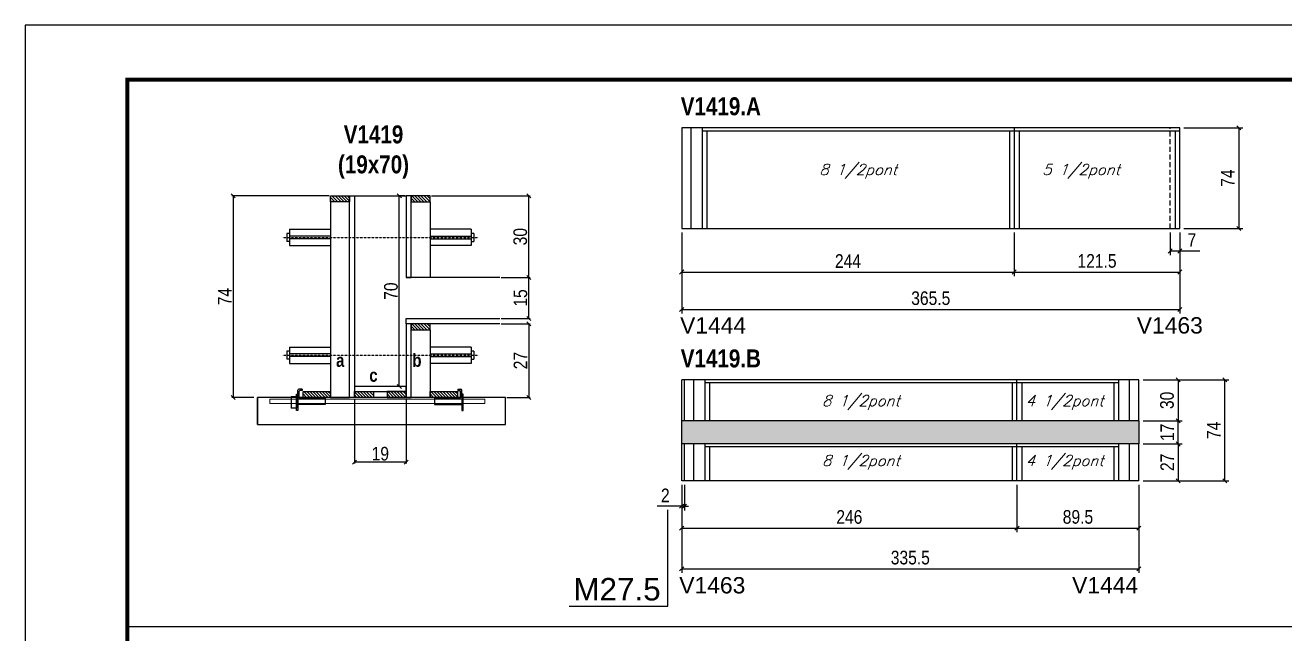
# Model space of a CAD drawing. Extents: x 3309 to 9563, y -2522 to 14608.
# Drawn here: x 4908 to 5832, y 8418 to 8865 of the extents above; entities that cross this region are included whole.
import ezdxf

# ---------------------------------------------------------------- set-up
doc = ezdxf.new("R2010")
doc.units = 0
doc.linetypes.add('DASHED', pattern=[0.75, 0.5, -0.25])
doc.linetypes.add('HIDDEN', pattern=[0.375, 0.25, -0.125])
for name, color, linetype in [('5', 5, 'Continuous'), ('barrote', 251, 'Continuous'), ('COTA', 241, 'Continuous'), ('detalhes', 4, 'Continuous'), ('NOMENCLATURA', 7, 'Continuous'), ('Painéis', 200, 'Continuous'), ('presilha', 1, 'Continuous'), ('SARR_2.2x10', 60, 'Continuous'), ('SARR_2.2x7', 40, 'Continuous'), ('SARR_3.5x7', 81, 'Continuous'), ('TENSOR', 3, 'Continuous'), ('texto', 7, 'Continuous')]:
    doc.layers.add(name, color=color, linetype=linetype)
for name, color, linetype, lineweight in [('CONCRETO', 251, 'Continuous', 25), ('Folhas', 255, 'Continuous', 9), ('SARRAFO DE PRESSAO', 251, 'DASHED', 9), ('SCO-___-LAJ', 2, 'Continuous', 0)]:
    doc.layers.add(name, color=color, linetype=linetype, lineweight=lineweight)
doc.layers.add('Laje_Perimetro', color=7, linetype='Continuous', plot=False)
doc.styles.add('COTA TECNICA', font='techl___.ttf', dxfattribs={"height": 10})
doc.styles.add('COTA TECNICA 2X', font='techl___.ttf', dxfattribs={"height": 10})
doc.styles.add('Romans', font='romans.shx')
doc.styles.get("Standard").update_dxf_attribs({"font": 'arial.ttf'})
doc.styles.add('TECNICA', font='techb___.ttf', dxfattribs={"height": 10})
doc.dimstyles.new('PAINEL', dxfattribs={"dimtxt": 10, "dimasz": 3, "dimexe": 3, "dimexo": 3, "dimgap": 3, "dimtad": 1, "dimdec": 1, "dimzin": 12, "dimdsep": 46, "dimtxsty": 'COTA TECNICA', "dimblk1": 'OBLIQUE', "dimblk2": 'OBLIQUE', "dimsah": 1, "dimcen": 0.9, "dimclrd": 4, "dimclre": 4, "dimclrt": 240, "dimadec": 1, "dimazin": 3, "dimtfac": 1, "dimtdec": 1, "dimtmove": 0, "dimatfit": 3, "dimfxl": 1, "dimtolj": 1, "dimtzin": 12, "dimarcsym": 0})
doc.dimstyles.new('SECAO', dxfattribs={"dimscale": 0.333333, "dimtxt": 5, "dimasz": 9, "dimexe": 3, "dimexo": 3, "dimgap": 3, "dimtad": 1, "dimdec": 1, "dimlfac": 0.5, "dimzin": 12, "dimdsep": 46, "dimtxsty": 'COTA TECNICA 2X', "dimblk1": 'OBLIQUE', "dimblk2": 'OBLIQUE', "dimsah": 1, "dimcen": 0.9, "dimclrd": 4, "dimclre": 4, "dimclrt": 240, "dimadec": 1, "dimazin": 3, "dimtfac": 1, "dimtdec": 1, "dimtmove": 0, "dimatfit": 3, "dimfxl": 1, "dimtolj": 1, "dimtzin": 12, "dimarcsym": 0})
pattern_1 = [(135, (38384.996, -114920.4638), (-1.122532015, -1.122532015), [])]

# ---------------------------------------------------------------- blocks, each defined once
blk = doc.blocks.new('9999999999')
at = {"layer": 'Folhas'}
blk.add_lwpolyline([(98138.98, 34190.21), (99623.98, 34190.21), (99623.98, 35240.21), (98138.98, 35240.21)], close=True, dxfattribs=at)
at = {"layer": 'Folhas', "color": 30, "const_width": 3}
blk.add_lwpolyline([(98213.98, 34230.21), (99583.98, 34230.21), (99583.98, 35200.21), (98213.98, 35200.21)], close=True, dxfattribs=at)
blk = doc.blocks.new('_Oblique')
at = {"color": 0, "linetype": 'ByBlock', "lineweight": -2}
blk.add_line((-0.5, -0.5), (0.5, 0.5), dxfattribs=at)
blk = doc.blocks.new('*D2180')
at = {"layer": 'COTA', "color": 4, "lineweight": -2, "transparency": 16777216}
for p, q in [((5149.46, 8590.71), (5149.46, 8543.23)), ((5187.46, 8590.71), (5187.46, 8543.23)), ((5187.46, 8544.23), (5149.46, 8544.23))]:
    blk.add_line(p, q, dxfattribs=at)
at = {"layer": 'Defpoints', "color": 0, "transparency": 16777216}
for p in [(5149.46, 8591.71), (5187.46, 8591.71), (5149.46, 8544.23)]:
    blk.add_point(p, dxfattribs=at)
at = {"layer": 'COTA', "color": 4, "lineweight": -2, "transparency": 16777216, "xscale": 3, "yscale": 3, "zscale": 3, "rotation": 180}
blk.add_blockref('_Oblique', (5149.46, 8544.23), dxfattribs=at)
at = {"layer": 'COTA', "color": 4, "lineweight": -2, "transparency": 16777216, "xscale": 3, "yscale": 3, "zscale": 3}
blk.add_blockref('_Oblique', (5187.46, 8544.23), dxfattribs=at)
at = {"layer": 'COTA', "color": 240, "transparency": 16777216, "insert": (5168.46, 8550.32), "char_height": 10, "attachment_point": 5, "style": 'COTA TECNICA 2X'}
blk.add_mtext('\\A1;19', dxfattribs=at)
blk = doc.blocks.new('PRESILHA METÁLICA 1')
at = {"layer": 'presilha'}
for p, q in [((6, 15.5), (7.5, 15.5)), ((6, -2.5), (6, 15.5)), ((7.5, 10.6), (7.5, 19.9)), ((7.5, 15.5), (7.5, -2.5)), ((12, 21), (8.6, 21)), ((9, 11.6), (9, 18.9)), ((12, 19.5), (9.6, 19.5)), ((12, 21), (12, 19.5)), ((0, 13), (6, 13)), ((0, 13), (0, 0)), ((6, 0), (0, 0)), ((6, 13), (6, 0)), ((37.5, 4.1), (7.5, 4.1)), ((37.5, 11), (9.6, 11)), ((37.5, 11), (37.5, 4.1)), ((7.5, -2.5), (6, -2.5))]:
    blk.add_line(p, q, dxfattribs=at)
for centre, radius, start, end in [((8.6, 19.9), 1.14, 90, 180), ((9.6, 18.9), 0.57, 90, 180), ((9.6, 11.6), 0.57, 180, 270)]:
    blk.add_arc(centre, radius, start, end, dxfattribs=at)
blk = doc.blocks.new('PRESILHA METÁLICA 2')
at = {"layer": 'presilha'}
for p, q in [((-5.2, 23.5), (-5.2, 22)), ((-5.2, 23.5), (-1.9, 23.5)), ((-5.2, 22), (-2.8, 22)), ((-2.2, 14.1), (-2.2, 21.4)), ((0.8, 18), (-0.8, 18)), ((-0.8, 18), (-0.8, 0)), ((-0.8, 14.6), (-0.8, 22.4)), ((0.8, 0), (0.8, 18)), ((-30.8, 13.5), (-30.8, 6.6)), ((-30.8, 13.5), (-2.8, 13.5)), ((-30.8, 6.6), (-0.8, 6.6)), ((-0.8, 0), (0.8, 0))]:
    blk.add_line(p, q, dxfattribs=at)
for centre, radius, start, end in [((-2.8, 21.4), 0.57, 0, 90), ((-2.8, 14.1), 0.57, 270, 0), ((-1.9, 22.4), 1.14, 0, 90)]:
    blk.add_arc(centre, radius, start, end, dxfattribs=at)
blk = doc.blocks.new('*D2181')
at = {"layer": 'COTA', "color": 4, "lineweight": -2, "transparency": 16777216}
for p, q in [((5130.86, 8739.71), (5059.41, 8739.71)), ((5060.41, 8739.71), (5060.41, 8591.71)), ((5075.64, 8591.71), (5059.41, 8591.71))]:
    blk.add_line(p, q, dxfattribs=at)
at = {"layer": 'Defpoints', "color": 0, "transparency": 16777216}
for p in [(5131.86, 8739.71), (5060.41, 8591.71), (5076.64, 8591.71)]:
    blk.add_point(p, dxfattribs=at)
at = {"layer": 'COTA', "color": 4, "lineweight": -2, "transparency": 16777216, "xscale": 3, "yscale": 3, "zscale": 3}
for p, rotation in [((5060.41, 8739.71), 90), ((5060.41, 8591.71), 270)]:
    blk.add_blockref('_Oblique', p, dxfattribs=dict(at, rotation=rotation))
at = {"layer": 'COTA', "color": 240, "transparency": 16777216, "insert": (5054.34, 8665.71), "char_height": 10, "attachment_point": 5, "rotation": 90, "style": 'COTA TECNICA 2X'}
blk.add_mtext('\\A1;74', dxfattribs=at)
blk = doc.blocks.new('*D2182')
at = {"layer": 'COTA', "color": 4, "lineweight": -2, "transparency": 16777216}
for p, q in [((5257.16, 8645.71), (5278.38, 8645.71)), ((5277.38, 8645.71), (5277.38, 8591.71)), ((5261.27, 8591.71), (5278.38, 8591.71))]:
    blk.add_line(p, q, dxfattribs=at)
at = {"layer": 'Defpoints', "color": 0, "transparency": 16777216}
for p in [(5256.16, 8645.71), (5260.27, 8591.71), (5277.38, 8591.71)]:
    blk.add_point(p, dxfattribs=at)
at = {"layer": 'COTA', "color": 4, "lineweight": -2, "transparency": 16777216, "xscale": 3, "yscale": 3, "zscale": 3}
for p, rotation in [((5277.38, 8645.71), 90), ((5277.38, 8591.71), 270)]:
    blk.add_blockref('_Oblique', p, dxfattribs=dict(at, rotation=rotation))
at = {"layer": 'COTA', "color": 240, "transparency": 16777216, "insert": (5271.3, 8618.71), "char_height": 10, "attachment_point": 5, "rotation": 90, "style": 'COTA TECNICA 2X'}
blk.add_mtext('\\A1;27', dxfattribs=at)
blk = doc.blocks.new('*D2178')
at = {"layer": 'COTA', "color": 4, "lineweight": -2, "transparency": 16777216}
for p, q in [((5186.46, 8739.71), (5181.38, 8739.71)), ((5182.38, 8599.71), (5182.38, 8739.71)), ((5186.46, 8599.71), (5181.38, 8599.71))]:
    blk.add_line(p, q, dxfattribs=at)
at = {"layer": 'Defpoints', "color": 0, "transparency": 16777216}
for p in [(5182.38, 8739.71), (5187.46, 8739.71), (5187.46, 8599.71)]:
    blk.add_point(p, dxfattribs=at)
at = {"layer": 'COTA', "color": 4, "lineweight": -2, "transparency": 16777216, "xscale": 3, "yscale": 3, "zscale": 3}
for p, rotation in [((5182.38, 8739.71), 90), ((5182.38, 8599.71), 270)]:
    blk.add_blockref('_Oblique', p, dxfattribs=dict(at, rotation=rotation))
at = {"layer": 'COTA', "color": 240, "transparency": 16777216, "insert": (5176.28, 8669.71), "char_height": 10, "attachment_point": 5, "rotation": 90, "style": 'COTA TECNICA 2X'}
blk.add_mtext('\\A1;70', dxfattribs=at)
blk = doc.blocks.new('*D2179')
at = {"layer": 'COTA', "color": 4, "lineweight": -2, "transparency": 16777216}
for p, q in [((5257.16, 8679.71), (5278.38, 8679.71)), ((5277.38, 8649.71), (5277.38, 8679.71)), ((5257.16, 8649.71), (5278.38, 8649.71))]:
    blk.add_line(p, q, dxfattribs=at)
at = {"layer": 'Defpoints', "color": 0, "transparency": 16777216}
for p in [(5256.16, 8679.71), (5277.38, 8679.71), (5256.16, 8649.71)]:
    blk.add_point(p, dxfattribs=at)
at = {"layer": 'COTA', "color": 4, "lineweight": -2, "transparency": 16777216, "xscale": 3, "yscale": 3, "zscale": 3}
for p, rotation in [((5277.38, 8679.71), 90), ((5277.38, 8649.71), 270)]:
    blk.add_blockref('_Oblique', p, dxfattribs=dict(at, rotation=rotation))
at = {"layer": 'COTA', "color": 240, "transparency": 16777216, "insert": (5271.27, 8664.71), "char_height": 10, "attachment_point": 5, "rotation": 90, "style": 'COTA TECNICA 2X'}
blk.add_mtext('\\A1;15', dxfattribs=at)
blk = doc.blocks.new('*D2183')
at = {"layer": 'COTA', "color": 4, "lineweight": -2, "transparency": 16777216}
for p, q in [((5206.06, 8739.71), (5278.38, 8739.71)), ((5277.38, 8679.71), (5277.38, 8739.71)), ((5257.16, 8679.71), (5278.38, 8679.71))]:
    blk.add_line(p, q, dxfattribs=at)
at = {"layer": 'Defpoints', "color": 0, "transparency": 16777216}
for p in [(5205.06, 8739.71), (5277.38, 8739.71), (5256.16, 8679.71)]:
    blk.add_point(p, dxfattribs=at)
at = {"layer": 'COTA', "color": 4, "lineweight": -2, "transparency": 16777216, "xscale": 3, "yscale": 3, "zscale": 3}
for p, rotation in [((5277.38, 8739.71), 90), ((5277.38, 8679.71), 270)]:
    blk.add_blockref('_Oblique', p, dxfattribs=dict(at, rotation=rotation))
at = {"layer": 'COTA', "color": 240, "transparency": 16777216, "insert": (5271.16, 8709.71), "char_height": 10, "attachment_point": 5, "rotation": 90, "style": 'COTA TECNICA 2X'}
blk.add_mtext('\\A1;30', dxfattribs=at)
blk = doc.blocks.new('*D2185')
at = {"layer": 'COTA', "color": 4, "lineweight": -2, "transparency": 16777216}
for p, q in [((5389.6, 8712.66), (5389.6, 8653.27)), ((5755.1, 8712.66), (5755.1, 8653.27)), ((5389.6, 8656.27), (5755.1, 8656.27))]:
    blk.add_line(p, q, dxfattribs=at)
at = {"layer": 'Defpoints', "color": 0, "transparency": 16777216}
for p in [(5389.6, 8715.66), (5755.1, 8715.66), (5755.1, 8656.27)]:
    blk.add_point(p, dxfattribs=at)
at = {"layer": 'COTA', "color": 4, "lineweight": -2, "transparency": 16777216, "xscale": 3, "yscale": 3, "zscale": 3, "rotation": 180}
blk.add_blockref('_Oblique', (5389.6, 8656.27), dxfattribs=at)
at = {"layer": 'COTA', "color": 4, "lineweight": -2, "transparency": 16777216, "xscale": 3, "yscale": 3, "zscale": 3}
blk.add_blockref('_Oblique', (5755.1, 8656.27), dxfattribs=at)
at = {"layer": 'COTA', "color": 240, "transparency": 16777216, "insert": (5572.35, 8664.49), "char_height": 10, "attachment_point": 5, "style": 'COTA TECNICA'}
blk.add_mtext('\\A1;365.5', dxfattribs=at)
blk = doc.blocks.new('*D2186')
at = {"layer": 'COTA', "color": 4, "lineweight": -2, "transparency": 16777216}
for p, q in [((5389.6, 8712.66), (5389.6, 8680.75)), ((5633.6, 8712.66), (5633.6, 8680.75)), ((5389.6, 8683.75), (5633.6, 8683.75))]:
    blk.add_line(p, q, dxfattribs=at)
at = {"layer": 'Defpoints', "color": 0, "transparency": 16777216}
for p in [(5389.6, 8715.66), (5633.6, 8715.66), (5633.6, 8683.75)]:
    blk.add_point(p, dxfattribs=at)
at = {"layer": 'COTA', "color": 4, "lineweight": -2, "transparency": 16777216, "xscale": 3, "yscale": 3, "zscale": 3, "rotation": 180}
blk.add_blockref('_Oblique', (5389.6, 8683.75), dxfattribs=at)
at = {"layer": 'COTA', "color": 4, "lineweight": -2, "transparency": 16777216, "xscale": 3, "yscale": 3, "zscale": 3}
blk.add_blockref('_Oblique', (5633.6, 8683.75), dxfattribs=at)
at = {"layer": 'COTA', "color": 240, "transparency": 16777216, "insert": (5511.6, 8691.82), "char_height": 10, "attachment_point": 5, "style": 'COTA TECNICA'}
blk.add_mtext('\\A1;244', dxfattribs=at)
blk = doc.blocks.new('*D2187')
at = {"layer": 'COTA', "color": 4, "lineweight": -2, "transparency": 16777216}
for p, q in [((5633.6, 8712.66), (5633.6, 8680.75)), ((5755.1, 8712.66), (5755.1, 8680.75)), ((5633.6, 8683.75), (5755.1, 8683.75))]:
    blk.add_line(p, q, dxfattribs=at)
at = {"layer": 'Defpoints', "color": 0, "transparency": 16777216}
for p in [(5633.6, 8715.66), (5755.1, 8715.66), (5755.1, 8683.75)]:
    blk.add_point(p, dxfattribs=at)
at = {"layer": 'COTA', "color": 4, "lineweight": -2, "transparency": 16777216, "xscale": 3, "yscale": 3, "zscale": 3, "rotation": 180}
blk.add_blockref('_Oblique', (5633.6, 8683.75), dxfattribs=at)
at = {"layer": 'COTA', "color": 4, "lineweight": -2, "transparency": 16777216, "xscale": 3, "yscale": 3, "zscale": 3}
blk.add_blockref('_Oblique', (5755.1, 8683.75), dxfattribs=at)
at = {"layer": 'COTA', "color": 240, "transparency": 16777216, "insert": (5694.35, 8691.86), "char_height": 10, "attachment_point": 5, "style": 'COTA TECNICA'}
blk.add_mtext('\\A1;121.5', dxfattribs=at)
blk = doc.blocks.new('*D2184')
at = {"layer": 'COTA', "color": 4, "lineweight": -2, "transparency": 16777216}
for p, q in [((5758.1, 8789.66), (5801.37, 8789.66)), ((5798.37, 8789.66), (5798.37, 8715.66)), ((5758.1, 8715.66), (5801.37, 8715.66))]:
    blk.add_line(p, q, dxfattribs=at)
at = {"layer": 'Defpoints', "color": 0, "transparency": 16777216}
for p in [(5755.1, 8789.66), (5755.1, 8715.66), (5798.37, 8715.66)]:
    blk.add_point(p, dxfattribs=at)
at = {"layer": 'COTA', "color": 4, "lineweight": -2, "transparency": 16777216, "xscale": 3, "yscale": 3, "zscale": 3}
for p, rotation in [((5798.37, 8789.66), 90), ((5798.37, 8715.66), 270)]:
    blk.add_blockref('_Oblique', p, dxfattribs=dict(at, rotation=rotation))
at = {"layer": 'COTA', "color": 240, "transparency": 16777216, "insert": (5790.3, 8752.66), "char_height": 10, "attachment_point": 5, "rotation": 90, "style": 'COTA TECNICA'}
blk.add_mtext('\\A1;74', dxfattribs=at)
blk = doc.blocks.new('*D2188')
at = {"layer": 'COTA', "color": 4, "lineweight": -2, "transparency": 16777216}
for p, q in [((5748.1, 8712.66), (5748.1, 8696.2)), ((5755.1, 8712.66), (5755.1, 8696.2)), ((5748.1, 8699.2), (5755.1, 8699.2)), ((5755.1, 8699.2), (5769.84, 8699.2))]:
    blk.add_line(p, q, dxfattribs=at)
at = {"layer": 'Defpoints', "color": 0, "transparency": 16777216}
for p in [(5748.1, 8715.66), (5755.1, 8715.66), (5755.1, 8699.2)]:
    blk.add_point(p, dxfattribs=at)
at = {"layer": 'COTA', "color": 4, "lineweight": -2, "transparency": 16777216, "xscale": 3, "yscale": 3, "zscale": 3, "rotation": 180}
blk.add_blockref('_Oblique', (5748.1, 8699.2), dxfattribs=at)
at = {"layer": 'COTA', "color": 4, "lineweight": -2, "transparency": 16777216, "xscale": 3, "yscale": 3, "zscale": 3}
blk.add_blockref('_Oblique', (5755.1, 8699.2), dxfattribs=at)
at = {"layer": 'COTA', "color": 240, "transparency": 16777216, "insert": (5763.97, 8707.27), "char_height": 10, "attachment_point": 5, "style": 'COTA TECNICA'}
blk.add_mtext('\\A1;7', dxfattribs=at)
blk = doc.blocks.new('*D2192')
at = {"layer": 'COTA', "color": 4, "lineweight": -2, "transparency": 16777216}
for p, q in [((5389.6, 8527.52), (5389.6, 8492.77)), ((5635.6, 8527.52), (5635.6, 8492.77)), ((5389.6, 8495.77), (5635.6, 8495.77))]:
    blk.add_line(p, q, dxfattribs=at)
at = {"layer": 'Defpoints', "color": 0, "transparency": 16777216}
for p in [(5389.6, 8530.52), (5635.6, 8530.52), (5635.6, 8495.77)]:
    blk.add_point(p, dxfattribs=at)
at = {"layer": 'COTA', "color": 4, "lineweight": -2, "transparency": 16777216, "xscale": 3, "yscale": 3, "zscale": 3, "rotation": 180}
blk.add_blockref('_Oblique', (5389.6, 8495.77), dxfattribs=at)
at = {"layer": 'COTA', "color": 4, "lineweight": -2, "transparency": 16777216, "xscale": 3, "yscale": 3, "zscale": 3}
blk.add_blockref('_Oblique', (5635.6, 8495.77), dxfattribs=at)
at = {"layer": 'COTA', "color": 240, "transparency": 16777216, "insert": (5512.6, 8503.87), "char_height": 10, "attachment_point": 5, "style": 'COTA TECNICA'}
blk.add_mtext('\\A1;246', dxfattribs=at)
blk = doc.blocks.new('*D2193')
at = {"layer": 'COTA', "color": 4, "lineweight": -2, "transparency": 16777216}
for p, q in [((5635.6, 8527.52), (5635.6, 8492.77)), ((5725.1, 8527.52), (5725.1, 8492.77)), ((5635.6, 8495.77), (5725.1, 8495.77))]:
    blk.add_line(p, q, dxfattribs=at)
at = {"layer": 'Defpoints', "color": 0, "transparency": 16777216}
for p in [(5635.6, 8530.52), (5725.1, 8530.52), (5725.1, 8495.77)]:
    blk.add_point(p, dxfattribs=at)
at = {"layer": 'COTA', "color": 4, "lineweight": -2, "transparency": 16777216, "xscale": 3, "yscale": 3, "zscale": 3, "rotation": 180}
blk.add_blockref('_Oblique', (5635.6, 8495.77), dxfattribs=at)
at = {"layer": 'COTA', "color": 4, "lineweight": -2, "transparency": 16777216, "xscale": 3, "yscale": 3, "zscale": 3}
blk.add_blockref('_Oblique', (5725.1, 8495.77), dxfattribs=at)
at = {"layer": 'COTA', "color": 240, "transparency": 16777216, "insert": (5680.35, 8503.91), "char_height": 10, "attachment_point": 5, "style": 'COTA TECNICA'}
blk.add_mtext('\\A1;89.5', dxfattribs=at)
blk = doc.blocks.new('*D2194')
at = {"layer": 'COTA', "color": 4, "lineweight": -2, "transparency": 16777216}
for p, q in [((5389.6, 8527.52), (5389.6, 8462.8)), ((5725.1, 8527.52), (5725.1, 8462.8)), ((5389.6, 8465.8), (5725.1, 8465.8))]:
    blk.add_line(p, q, dxfattribs=at)
at = {"layer": 'Defpoints', "color": 0, "transparency": 16777216}
for p in [(5389.6, 8530.52), (5725.1, 8530.52), (5725.1, 8465.8)]:
    blk.add_point(p, dxfattribs=at)
at = {"layer": 'COTA', "color": 4, "lineweight": -2, "transparency": 16777216, "xscale": 3, "yscale": 3, "zscale": 3, "rotation": 180}
blk.add_blockref('_Oblique', (5389.6, 8465.8), dxfattribs=at)
at = {"layer": 'COTA', "color": 4, "lineweight": -2, "transparency": 16777216, "xscale": 3, "yscale": 3, "zscale": 3}
blk.add_blockref('_Oblique', (5725.1, 8465.8), dxfattribs=at)
at = {"layer": 'COTA', "color": 240, "transparency": 16777216, "insert": (5557.35, 8474.02), "char_height": 10, "attachment_point": 5, "style": 'COTA TECNICA'}
blk.add_mtext('\\A1;335.5', dxfattribs=at)
blk = doc.blocks.new('*D2195')
at = {"layer": 'COTA', "color": 4, "lineweight": -2, "transparency": 16777216}
for p, q in [((5728.1, 8557.52), (5756.94, 8557.52)), ((5753.94, 8557.52), (5753.94, 8530.52)), ((5728.1, 8530.52), (5756.94, 8530.52))]:
    blk.add_line(p, q, dxfattribs=at)
at = {"layer": 'Defpoints', "color": 0, "transparency": 16777216}
for p in [(5725.1, 8557.52), (5725.1, 8530.52), (5753.94, 8530.52)]:
    blk.add_point(p, dxfattribs=at)
at = {"layer": 'COTA', "color": 4, "lineweight": -2, "transparency": 16777216, "xscale": 3, "yscale": 3, "zscale": 3}
for p, rotation in [((5753.94, 8557.52), 90), ((5753.94, 8530.52), 270)]:
    blk.add_blockref('_Oblique', p, dxfattribs=dict(at, rotation=rotation))
at = {"layer": 'COTA', "color": 240, "transparency": 16777216, "insert": (5745.87, 8544.02), "char_height": 10, "attachment_point": 5, "rotation": 90, "style": 'COTA TECNICA'}
blk.add_mtext('\\A1;27', dxfattribs=at)
blk = doc.blocks.new('*D2196')
at = {"layer": 'COTA', "color": 4, "lineweight": -2, "transparency": 16777216}
for p, q in [((5728.1, 8574.52), (5756.94, 8574.52)), ((5753.94, 8557.52), (5753.94, 8574.52)), ((5728.1, 8557.52), (5756.94, 8557.52))]:
    blk.add_line(p, q, dxfattribs=at)
at = {"layer": 'Defpoints', "color": 0, "transparency": 16777216}
for p in [(5725.1, 8574.52), (5753.94, 8574.52), (5725.1, 8557.52)]:
    blk.add_point(p, dxfattribs=at)
at = {"layer": 'COTA', "color": 4, "lineweight": -2, "transparency": 16777216, "xscale": 3, "yscale": 3, "zscale": 3}
for p, rotation in [((5753.94, 8574.52), 90), ((5753.94, 8557.52), 270)]:
    blk.add_blockref('_Oblique', p, dxfattribs=dict(at, rotation=rotation))
at = {"layer": 'COTA', "color": 240, "transparency": 16777216, "insert": (5745.87, 8566.02), "char_height": 10, "attachment_point": 5, "rotation": 90, "style": 'COTA TECNICA'}
blk.add_mtext('\\A1;17', dxfattribs=at)
blk = doc.blocks.new('*D2197')
at = {"layer": 'COTA', "color": 4, "lineweight": -2, "transparency": 16777216}
for p, q in [((5728.1, 8604.52), (5756.94, 8604.52)), ((5753.94, 8604.52), (5753.94, 8574.52)), ((5728.1, 8574.52), (5756.94, 8574.52))]:
    blk.add_line(p, q, dxfattribs=at)
at = {"layer": 'Defpoints', "color": 0, "transparency": 16777216}
for p in [(5725.1, 8604.52), (5725.1, 8574.52), (5753.94, 8574.52)]:
    blk.add_point(p, dxfattribs=at)
at = {"layer": 'COTA', "color": 4, "lineweight": -2, "transparency": 16777216, "xscale": 3, "yscale": 3, "zscale": 3}
for p, rotation in [((5753.94, 8604.52), 90), ((5753.94, 8574.52), 270)]:
    blk.add_blockref('_Oblique', p, dxfattribs=dict(at, rotation=rotation))
at = {"layer": 'COTA', "color": 240, "transparency": 16777216, "insert": (5745.72, 8589.52), "char_height": 10, "attachment_point": 5, "rotation": 90, "style": 'COTA TECNICA'}
blk.add_mtext('\\A1;30', dxfattribs=at)
blk = doc.blocks.new('*D2198')
at = {"layer": 'COTA', "color": 4, "lineweight": -2, "transparency": 16777216}
for p, q in [((5728.1, 8604.52), (5791.05, 8604.52)), ((5788.05, 8530.52), (5788.05, 8604.52)), ((5728.1, 8530.52), (5791.05, 8530.52))]:
    blk.add_line(p, q, dxfattribs=at)
at = {"layer": 'Defpoints', "color": 0, "transparency": 16777216}
for p in [(5725.1, 8604.52), (5788.05, 8604.52), (5725.1, 8530.52)]:
    blk.add_point(p, dxfattribs=at)
at = {"layer": 'COTA', "color": 4, "lineweight": -2, "transparency": 16777216, "xscale": 3, "yscale": 3, "zscale": 3}
for p, rotation in [((5788.05, 8604.52), 90), ((5788.05, 8530.52), 270)]:
    blk.add_blockref('_Oblique', p, dxfattribs=dict(at, rotation=rotation))
at = {"layer": 'COTA', "color": 240, "transparency": 16777216, "insert": (5779.98, 8567.52), "char_height": 10, "attachment_point": 5, "rotation": 90, "style": 'COTA TECNICA'}
blk.add_mtext('\\A1;74', dxfattribs=at)
blk = doc.blocks.new('*D2199')
at = {"layer": 'COTA', "color": 4, "lineweight": -2, "transparency": 16777216}
for p, q in [((5389.6, 8527.52), (5389.6, 8508.76)), ((5391.6, 8527.52), (5391.6, 8508.76)), ((5389.6, 8511.76), (5371.49, 8511.76)), ((5391.6, 8511.76), (5389.6, 8511.76)), ((5391.6, 8511.76), (5394.6, 8511.76))]:
    blk.add_line(p, q, dxfattribs=at)
at = {"layer": 'Defpoints', "color": 0, "transparency": 16777216}
for p in [(5389.6, 8530.52), (5391.6, 8530.52), (5389.6, 8511.76)]:
    blk.add_point(p, dxfattribs=at)
at = {"layer": 'COTA', "color": 4, "lineweight": -2, "transparency": 16777216, "xscale": 3, "yscale": 3, "zscale": 3}
blk.add_blockref('_Oblique', (5389.6, 8511.76), dxfattribs=at)
at = {"layer": 'COTA', "color": 4, "lineweight": -2, "transparency": 16777216, "xscale": 3, "yscale": 3, "zscale": 3, "rotation": 180}
blk.add_blockref('_Oblique', (5391.6, 8511.76), dxfattribs=at)
at = {"layer": 'COTA', "color": 240, "transparency": 16777216, "insert": (5377.55, 8519.76), "char_height": 10, "attachment_point": 5, "style": 'COTA TECNICA'}
blk.add_mtext('\\A1;2', dxfattribs=at)

msp = doc.modelspace()

# ---------------------------------------------------------------- hatches: boundary and pattern name
at = {"layer": 'COTA'}
h = msp.add_hatch(dxfattribs=at)
h.set_pattern_fill('AR-CONC', color=256, scale=0.03)
h.set_pattern_definition([(50, (0, 23.9315), (5.46554, -0.4781726), [0.5715, -6.2865]), (355, (0, 23.9315), (-1.0573026, 5.7317054), [0.4572, -5.0292175]), (100.451445, (0.4555, 23.8917), (4.4082374, 5.2535326), [0.4857003, -5.3427073]), (46.1842, (0, 25.4555), (8.1323712, -1.26127), [0.85725, -9.42975]), (96.63556, (0.678, 25.3504), (7.122124, 7.422784), [0.728551, -8.014068]), (351.18415, (0, 25.4555), (7.122124, 7.422784), [0.685799, -7.543792]), (21, (0.762, 25.0745), (4.5484317, -3.067956), [0.5715, -6.2865]), (326, (0.762, 25.0745), (1.854061, 5.525639), [0.4572, -5.0292]), (71.451445, (1.141, 24.819), (6.4024926, 2.457683), [0.4857003, -5.342698]), (37.5, (0, 23.9315), (0.0926581, 2.53665117), [0, -4.96824, 0, -5.1054, 0, -5.04825]), (7.5, (0, 23.9315), (2.0045899, 3.00541724), [0, -2.91084, 0, -4.85394, 0, -1.92405]), (327.5, (-1.6993, 23.9315), (4.06771786, -0.1718623), [0, -1.905, 0, -5.9436, 0, -7.8867]), (317.5, (-2.4613, 23.9315), (4.4438754, 0.7627947), [0, -2.4765, 0, -3.94716, 0, -5.6007])])
h.paths.add_polyline_path([(5389.6, 8574.52), (5389.6, 8557.52), (5725.1, 8557.52), (5725.1, 8574.52)])
at = {"layer": 'SARR_2.2x10'}
h = msp.add_hatch(dxfattribs=at)
h.set_pattern_fill('ANSI31', color=256, scale=0.5, angle=90)
h.set_pattern_definition([(135, (38305.396, -114920.4638), (-1.122532015, -1.122532015), [])])
h.paths.add_polyline_path([(5111.86, 8596.11), (5111.86, 8591.71), (5131.86, 8591.71), (5131.86, 8596.11)])
h = msp.add_hatch(dxfattribs=at)
h.set_pattern_fill('ANSI31', color=256, scale=0.5, angle=90)
h.set_pattern_definition([(135, (38398.596, -114920.4638), (-1.122532015, -1.122532015), [])])
h.paths.add_polyline_path([(5205.06, 8596.11), (5205.06, 8591.71), (5225.06, 8591.71), (5225.06, 8596.11)])
at = {"layer": 'SARR_2.2x7'}
h = msp.add_hatch(dxfattribs=at)
h.set_pattern_fill('ANSI31', color=256, scale=0.5, angle=90)
h.set_pattern_definition([(135, (38319.396, -114776.8638), (-1.122532015, -1.122532015), [])])
h.paths.add_polyline_path([(5145.86, 8739.71), (5145.86, 8735.31), (5131.86, 8735.31), (5131.86, 8739.71)])
h = msp.add_hatch(dxfattribs=at)
h.set_pattern_fill('ANSI31', color=256, scale=0.5, angle=90)
h.set_pattern_definition([(135, (38299.396, -114776.8638), (-1.122532015, -1.122532015), [])])
h.paths.add_polyline_path([(5191.06, 8739.71), (5191.06, 8735.31), (5205.06, 8735.31), (5205.06, 8739.71)])
h = msp.add_hatch(dxfattribs=at)
h.set_pattern_fill('ANSI31', color=256, scale=0.5, angle=90)
h.set_pattern_definition([(135, (38299.396, -114870.8638), (-1.122532015, -1.122532015), [])])
h.paths.add_polyline_path([(5191.06, 8645.71), (5191.06, 8641.31), (5205.06, 8641.31), (5205.06, 8645.71)])
h = msp.add_hatch(dxfattribs=at)
h.set_pattern_fill('ANSI31', color=256, scale=0.5, angle=90)
h.set_pattern_definition(pattern_1)
h.paths.add_polyline_path([(5163.46, 8591.71), (5163.46, 8596.11), (5149.46, 8596.11), (5149.46, 8591.71)])
h = msp.add_hatch(dxfattribs=at)
h.set_pattern_fill('ANSI31', color=256, scale=0.5, angle=90)
h.set_pattern_definition(pattern_1)
h.paths.add_polyline_path([(5173.46, 8596.11), (5173.46, 8591.71), (5187.46, 8591.71), (5187.46, 8596.11)])

# ---------------------------------------------------------------- linework, layer by layer
at = {"ltscale": 3}
for p, q in [((5099.86, 8712.13), (5099.86, 8706.13)), ((5101.86, 8712.13), (5099.86, 8712.13)), ((5101.86, 8715.13), (5101.86, 8703.13)), ((5101.86, 8715.13), (5131.86, 8715.13)), ((5131.86, 8710.13), (5101.86, 8710.13)), ((5131.86, 8708.13), (5101.86, 8708.13)), ((5235.06, 8715.13), (5205.06, 8715.13)), ((5205.06, 8710.13), (5235.06, 8710.13)), ((5205.06, 8708.13), (5235.06, 8708.13)), ((5235.06, 8715.13), (5235.06, 8703.13)), ((5237.06, 8712.13), (5235.06, 8712.13)), ((5237.06, 8712.13), (5237.06, 8706.13)), ((5101.86, 8706.13), (5099.86, 8706.13)), ((5101.86, 8703.13), (5131.86, 8703.13)), ((5235.06, 8703.13), (5205.06, 8703.13)), ((5235.06, 8706.13), (5237.06, 8706.13)), ((5099.86, 8625.7), (5099.86, 8619.7)), ((5101.86, 8625.7), (5099.86, 8625.7)), ((5101.86, 8628.7), (5101.86, 8616.7)), ((5101.86, 8628.7), (5131.86, 8628.7)), ((5131.86, 8623.7), (5101.86, 8623.7)), ((5235.06, 8628.7), (5205.06, 8628.7)), ((5205.06, 8623.7), (5235.06, 8623.7)), ((5235.06, 8628.7), (5235.06, 8616.7)), ((5237.06, 8625.7), (5235.06, 8625.7)), ((5237.06, 8625.7), (5237.06, 8619.7)), ((5101.86, 8619.7), (5099.86, 8619.7)), ((5131.86, 8621.7), (5101.86, 8621.7)), ((5101.86, 8616.7), (5131.86, 8616.7)), ((5205.06, 8621.7), (5235.06, 8621.7)), ((5235.06, 8616.7), (5205.06, 8616.7)), ((5235.06, 8619.7), (5237.06, 8619.7))]:
    msp.add_line(p, q, dxfattribs=at)
at = {"layer": 'barrote'}
msp.add_lwpolyline([(5078.4, 8571.71), (5260.32, 8571.71), (5260.32, 8591.71), (5078.4, 8591.71)], close=True, dxfattribs=at)
at = {"layer": 'CONCRETO', "linetype": 'Continuous'}
for p, q in [((5149.46, 8739.71), (5187.46, 8739.71)), ((5256.16, 8679.71), (5187.46, 8679.71))]:
    msp.add_line(p, q, dxfattribs=at)
at = {"layer": 'COTA'}
for p, q in [((5389.6, 8557.52), (5389.6, 8574.52)), ((5725.1, 8574.52), (5725.1, 8557.52)), ((4982.87, 8423.54), (6352.87, 8423.54))]:
    msp.add_line(p, q, dxfattribs=at)
at = {"layer": 'detalhes', "color": 250}
msp.add_line((5078.4, 8571.71), (5078.4, 8591.71), dxfattribs=at)
at = {"layer": 'Laje_Perimetro'}
msp.add_lwpolyline([(6392.87, 8864.98), (4907.87, 8864.98), (4907.87, 7814.98), (6392.87, 7814.98)], close=True, dxfattribs=at)
at = {"layer": 'NOMENCLATURA', "linetype": 'Continuous'}
for p, q in [((5379.41, 8438.42), (5379.41, 8509.25)), ((5307.04, 8438.42), (5379.41, 8438.42))]:
    msp.add_line(p, q, dxfattribs=at)
at = {"layer": 'Painéis', "linetype": 'ByBlock'}
for p, q in [((5755.1, 8789.66), (5389.6, 8789.66)), ((5389.6, 8789.66), (5389.6, 8715.66)), ((5633.6, 8789.66), (5633.6, 8715.66)), ((5755.1, 8715.66), (5755.1, 8789.66)), ((5389.6, 8715.66), (5755.1, 8715.66)), ((5725.1, 8604.52), (5389.6, 8604.52)), ((5389.6, 8574.52), (5389.6, 8604.52)), ((5391.6, 8574.52), (5391.6, 8604.52)), ((5635.6, 8574.52), (5635.6, 8604.52)), ((5725.1, 8574.52), (5725.1, 8604.52)), ((5725.1, 8574.52), (5389.6, 8574.52)), ((5725.1, 8557.52), (5389.6, 8557.52)), ((5389.6, 8530.52), (5389.6, 8557.52)), ((5391.6, 8530.52), (5391.6, 8557.52)), ((5635.6, 8530.52), (5635.6, 8557.52)), ((5725.1, 8530.52), (5725.1, 8557.52)), ((5725.1, 8530.52), (5389.6, 8530.52))]:
    msp.add_line(p, q, dxfattribs=at)
at = {"layer": 'Painéis', "linetype": 'Continuous'}
for points in [[(5145.86, 8591.71), (5145.86, 8739.71), (5149.46, 8739.71), (5149.46, 8591.71)], [(5191.06, 8679.71), (5191.06, 8739.71), (5187.46, 8739.71), (5187.46, 8679.71)], [(5191.06, 8591.71), (5191.06, 8645.71), (5187.46, 8645.71), (5187.46, 8591.71)], [(5187.46, 8599.71), (5149.46, 8599.71), (5149.46, 8596.11), (5187.46, 8596.11)]]:
    msp.add_lwpolyline(points, close=True, dxfattribs=at)
at = {"layer": 'Painéis', "linetype": 'Continuous', "elevation": 0}
msp.add_lwpolyline([(5256.16, 8645.71), (5187.46, 8645.71), (5187.46, 8649.71), (5256.16, 8649.71)], dxfattribs=at)
at = {"layer": 'SARR_2.2x10'}
for points in [[(5111.86, 8596.11), (5131.86, 8596.11), (5131.86, 8591.71), (5111.86, 8591.71)], [(5205.06, 8596.11), (5225.06, 8596.11), (5225.06, 8591.71), (5205.06, 8591.71)]]:
    msp.add_lwpolyline(points, close=True, dxfattribs=at)
at = {"layer": 'SARR_2.2x7', "linetype": 'Continuous'}
for p, q in [((5396.6, 8715.66), (5396.6, 8789.66)), ((5404.6, 8787.46), (5633.6, 8787.46)), ((5633.6, 8787.46), (5755.1, 8787.46)), ((5398.6, 8574.52), (5398.6, 8604.52)), ((5635.6, 8602.32), (5406.6, 8602.32)), ((5710.1, 8602.32), (5635.6, 8602.32)), ((5718.1, 8574.52), (5718.1, 8604.52)), ((5398.6, 8530.52), (5398.6, 8557.52)), ((5635.6, 8555.32), (5406.6, 8555.32)), ((5710.1, 8555.32), (5635.6, 8555.32)), ((5718.1, 8530.52), (5718.1, 8557.52))]:
    msp.add_line(p, q, dxfattribs=at)
at = {"layer": 'SARR_2.2x7', "linetype": 'HIDDEN', "ltscale": 15}
msp.add_line((5748.1, 8715.66), (5748.1, 8789.66), dxfattribs=at)
at = {"layer": 'SARR_2.2x7', "elevation": 0}
for points in [[(5131.86, 8739.71), (5145.86, 8739.71), (5145.86, 8735.31), (5131.86, 8735.31)], [(5205.06, 8739.71), (5191.06, 8739.71), (5191.06, 8735.31), (5205.06, 8735.31)], [(5205.06, 8645.71), (5191.06, 8645.71), (5191.06, 8641.31), (5205.06, 8641.31)]]:
    msp.add_lwpolyline(points, close=True, dxfattribs=at)
at = {"layer": 'SARR_2.2x7'}
for points in [[(5149.46, 8596.11), (5163.46, 8596.11), (5163.46, 8591.71), (5149.46, 8591.71)], [(5187.46, 8596.11), (5173.46, 8596.11), (5173.46, 8591.71), (5187.46, 8591.71)]]:
    msp.add_lwpolyline(points, close=True, dxfattribs=at)
at = {"layer": 'SARR_3.5x7'}
for p, q in [((5404.6, 8789.66), (5404.6, 8715.66)), ((5408.1, 8787.46), (5408.1, 8715.66)), ((5630.1, 8787.46), (5630.1, 8715.66)), ((5637.1, 8787.46), (5637.1, 8715.66)), ((5751.6, 8787.46), (5751.6, 8715.66)), ((5406.6, 8604.52), (5406.6, 8574.52)), ((5410.1, 8602.32), (5410.1, 8574.52)), ((5632.1, 8602.32), (5632.1, 8574.52)), ((5639.1, 8602.32), (5639.1, 8574.52)), ((5706.6, 8602.32), (5706.6, 8574.52)), ((5710.1, 8604.52), (5710.1, 8574.52)), ((5406.6, 8557.52), (5406.6, 8530.52)), ((5410.1, 8555.32), (5410.1, 8530.52)), ((5632.1, 8555.32), (5632.1, 8530.52)), ((5639.1, 8555.32), (5639.1, 8530.52)), ((5706.6, 8555.32), (5706.6, 8530.52)), ((5710.1, 8557.52), (5710.1, 8530.52))]:
    msp.add_line(p, q, dxfattribs=at)
for points in [[(5145.86, 8735.31), (5131.86, 8735.31), (5131.86, 8591.71), (5145.86, 8591.71)], [(5191.06, 8735.31), (5205.06, 8735.31), (5205.06, 8679.71), (5191.06, 8679.71)], [(5191.06, 8641.31), (5205.06, 8641.31), (5205.06, 8591.71), (5191.06, 8591.71)]]:
    msp.add_lwpolyline(points, close=True, dxfattribs=at)
at = {"layer": 'SCO-___-LAJ', "color": 1}
msp.add_lwpolyline([(5087.4, 8590.37), (5245.24, 8590.37), (5245.24, 8587.17), (5087.4, 8587.17)], close=True, dxfattribs=at)
at = {"layer": 'TENSOR', "linetype": 'HIDDEN', "ltscale": 0.5}
for p, q in [((5096.86, 8709.13), (5240.36, 8709.13)), ((5096.86, 8622.7), (5240.36, 8622.7))]:
    msp.add_line(p, q, dxfattribs=at)

# ---------------------------------------------------------------- block references
at = {"layer": 'presilha', "xscale": 0.6666666666666666, "yscale": 0.6666666666666666, "zscale": 0.6666666666666666}
for name, p in [('PRESILHA METÁLICA 1', (5102.99, 8583.74)), ('PRESILHA METÁLICA 2', (5228.74, 8582.07))]:
    msp.add_blockref(name, p, dxfattribs=at)
at = {"layer": 'SARRAFO DE PRESSAO', "color": 6, "linetype": 'ByBlock'}
msp.add_blockref('9999999999', (-93231.11, -26375.22), dxfattribs=at)

# ---------------------------------------------------------------- texts
at = {"layer": '5', "linetype": 'Continuous'}
for s, rotation, p in [('V1444', 359.99996, (5388.42, 8638.6)), ('V1463', 359.99996, (5723.52, 8638.6)), ('V1463', 0.00004, (5387.81, 8447.79)), ('V1444', 0.00004, (5676.07, 8447.79))]:
    msp.add_text(s, height=12, rotation=rotation, dxfattribs=at).set_placement(p)
at = {"layer": 'detalhes', "style": 'TECNICA'}
for s, p in [('b', (5191.96, 8614.13)), ('a', (5135.98, 8614.14)), ('c', (5160.35, 8603.18))]:
    msp.add_text(s, height=9.6, dxfattribs=at).set_placement(p)
at = {"layer": 'NOMENCLATURA', "style": 'TECNICA'}
for s, p in [('V1419.A', (5388.89, 8798.84)), ('V1419.B', (5388.89, 8613.71))]:
    msp.add_text(s, height=13.2, dxfattribs=at).set_placement(p)
at = {"layer": 'NOMENCLATURA', "linetype": 'Continuous'}
msp.add_text('M27.5', height=16.5, dxfattribs=at).set_placement((5310.12, 8442.61))
at = {"layer": 'NOMENCLATURA', "insert": (5163.46, 8791.4), "char_height": 13.2, "attachment_point": 2, "style": 'TECNICA'}
msp.add_mtext_dynamic_manual_height_columns('V1419\\P(19x70)', width=300.2766, gutter_width=1, heights=[0], dxfattribs=at)
at = {"layer": 'texto', "color": 2, "char_height": 8, "attachment_point": 5, "style": 'Romans'}
for s, insert in [('{\\Q19;\\C256;8 1/2pont}', (5519.1, 8757.66)), ('{\\Q19;\\C256;5 1/2pont}', (5682.6, 8757.66)), ('{\\Q19;\\C256;8 1/2pont}', (5521.1, 8588.02)), ('{\\Q19;\\C256;4 1/2pont}', (5670.6, 8588.02)), ('{\\Q19;\\C256;8 1/2pont}', (5521.1, 8544.02)), ('{\\Q19;\\C256;4 1/2pont}', (5670.6, 8544.02))]:
    msp.add_mtext(s, dxfattribs=dict(at, insert=insert))

# ---------------------------------------------------------------- dimensions: what is measured, and where the dimension line sits
at = {"layer": 'COTA'}
for base, p1, p2, angle, dimstyle, picture, middle in [((5798.37, 8715.66), (5755.1, 8789.66), (5755.1, 8715.66), 90, 'PAINEL', '*D2184', (5790.3, 8752.66)), ((5060.41, 8591.71, 0), (5131.86, 8739.71), (5076.64, 8591.71, 0), 90, 'SECAO', '*D2181', (5054.34, 8665.71, 0)), ((5182.38, 8739.71), (5187.46, 8599.71), (5187.46, 8739.71), 90, 'SECAO', '*D2178', (5176.28, 8669.71)), ((5277.38, 8739.71), (5256.16, 8679.71), (5205.06, 8739.71), 90, 'SECAO', '*D2183', (5271.16, 8709.71)), ((5755.1, 8656.27), (5389.6, 8715.66), (5755.1, 8715.66), 180, 'PAINEL', '*D2185', (5572.35, 8664.49)), ((5277.38, 8679.71), (5256.16, 8649.71), (5256.16, 8679.71), 90, 'SECAO', '*D2179', (5271.27, 8664.71)), ((5277.38, 8591.71, 0), (5256.16, 8645.71), (5260.27, 8591.71, 0), 90, 'SECAO', '*D2182', (5271.3, 8618.71, 0)), ((5753.94, 8574.52), (5725.1, 8604.52), (5725.1, 8574.52), 90, 'PAINEL', '*D2197', (5745.72, 8589.52)), ((5788.05, 8604.52), (5725.1, 8530.52), (5725.1, 8604.52), 90, 'PAINEL', '*D2198', (5779.98, 8567.52)), ((5753.94, 8574.52), (5725.1, 8557.52), (5725.1, 8574.52), 90, 'PAINEL', '*D2196', (5745.87, 8566.02)), ((5753.94, 8530.52), (5725.1, 8557.52), (5725.1, 8530.52), 90, 'PAINEL', '*D2195', (5745.87, 8544.02))]:
    dim = msp.add_linear_dim(base=base, p1=p1, p2=p2, angle=angle, dimstyle=dimstyle, dxfattribs=at)
    dim.commit()
    dim.dimension.update_dxf_attribs({"geometry": picture, "text_midpoint": middle})
for base, p1, p2, picture, middle in [((5633.6, 8683.75), (5389.6, 8715.66), (5633.6, 8715.66), '*D2186', (5511.6, 8691.82)), ((5755.1, 8699.2), (5748.1, 8715.66), (5755.1, 8715.66), '*D2188', (5763.97, 8707.27)), ((5389.6, 8511.76), (5391.6, 8530.52), (5389.6, 8530.52), '*D2199', (5377.55, 8519.76)), ((5635.6, 8495.77), (5389.6, 8530.52), (5635.6, 8530.52), '*D2192', (5512.6, 8503.87)), ((5725.1, 8465.8), (5389.6, 8530.52), (5725.1, 8530.52), '*D2194', (5557.35, 8474.02))]:
    dim = msp.add_linear_dim(base=base, p1=p1, p2=p2, dimstyle='PAINEL', dxfattribs=at)
    dim.commit()
    dim.dimension.update_dxf_attribs({"geometry": picture, "text_midpoint": middle})
for base, p1, p2, picture, middle in [((5755.1, 8683.75), (5633.6, 8715.66), (5755.1, 8715.66), '*D2187', (5694.35, 8691.86)), ((5725.1, 8495.77), (5635.6, 8530.52), (5725.1, 8530.52), '*D2193', (5680.35, 8503.91))]:
    dim = msp.add_linear_dim(base=base, p1=p1, p2=p2, dimstyle='PAINEL', override={"dimtmove": 1}, dxfattribs=at)
    dim.commit()
    dim.dimension.update_dxf_attribs({"geometry": picture, "text_midpoint": middle})
dim = msp.add_linear_dim(base=(5149.46, 8544.23), p1=(5187.46, 8591.71), p2=(5149.46, 8591.71), angle=180, dimstyle='SECAO', dxfattribs=at)
dim.commit()
dim.dimension.update_dxf_attribs({"geometry": '*D2180', "text_midpoint": (5168.46, 8544.23), "dimtype": 160})

doc.saveas('drawing.dxf')
